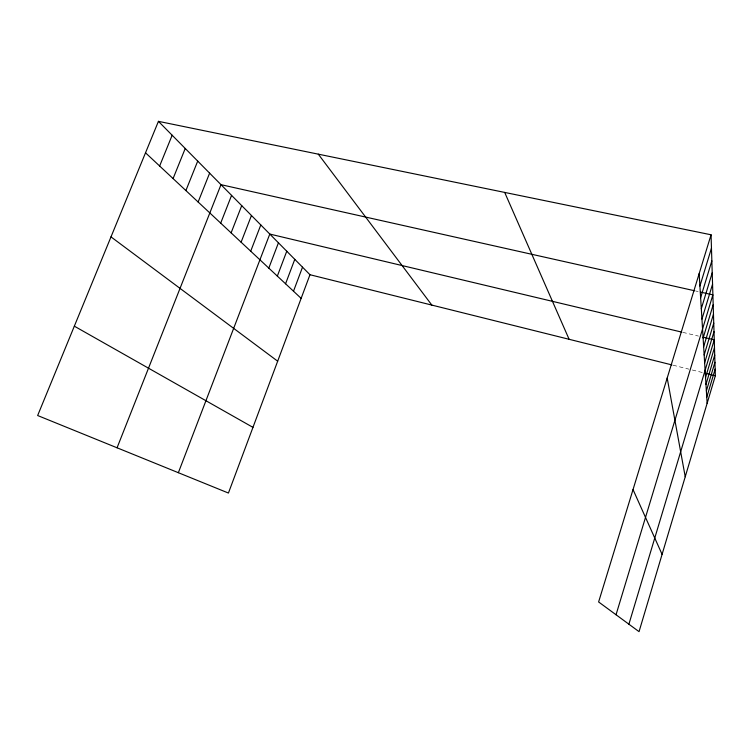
<?xml version="1.0" encoding="UTF-8"?>
<svg xmlns="http://www.w3.org/2000/svg" width="753" height="753" viewBox="0 0 753 753"><rect width="100%" height="100%" fill="white"/><g stroke="black" fill="none" stroke-linecap="round" stroke-linejoin="round"><path stroke-width="0.56" stroke-dasharray="3.77 2.82" d="M695.923 291.053L698.182 291.562M682.783 332.355L698.492 336.092M673.003 365.186L688.873 369.149M692.214 369.977L703.227 372.726"/><path stroke-width="1.13" d="M705.542 377.526L714.493 347.66M705.966 384.388L714.719 355.134M706.37 390.958L714.936 362.297M706.756 397.264L715.152 369.158M711.058 234.785L715.35 375.747L639.043 631.654L598.616 601.958L711.058 234.785L158.431 121.346L37.65 415.524L228.432 493.046L309.972 274.723L158.431 121.346M703.65 346.728L713.477 314.161M704.159 354.974L713.75 323.122M704.639 362.833L714.004 331.678M628.896 624.199L714.258 339.848L702.991 337.165M701.947 319.103L712.564 284.135M616.039 614.749L712.884 294.856L700.441 292.07M703.114 338.078L713.185 304.749M700.629 297.68L711.849 260.858M701.307 308.692L712.216 272.812M699.913 286.018L711.463 248.198M293.501 291.204L302.518 267.174M285.566 283.787L294.781 259.352M277.339 276.087L286.761 251.229M268.802 268.106L278.441 242.805M178.357 472.696L269.79 234.061L681.672 332.092M250.702 251.182L260.802 224.959M241.101 242.202L251.455 215.499M231.115 232.856L241.722 205.644M220.695 223.114L231.576 195.375M117.063 447.79L220.996 184.673L694.784 290.799M198.133 202.011L209.616 173.152M185.897 190.565L197.71 161.104M173.077 178.583L185.238 148.473M159.636 166.008L172.155 135.239M309.972 274.723L671.874 364.904M705.439 373.272L715.35 375.747M74.34 326.171L252.961 427.365M110.992 236.884L277.678 361.195M145.517 152.803L301.144 298.357M318.303 154.167L431.846 305.097M633.028 489.572L662.085 554.368M504.689 192.42L569.117 339.302M667.196 378.025L685.23 476.762M699.151 273.659L707.133 403.307"/></g></svg>
